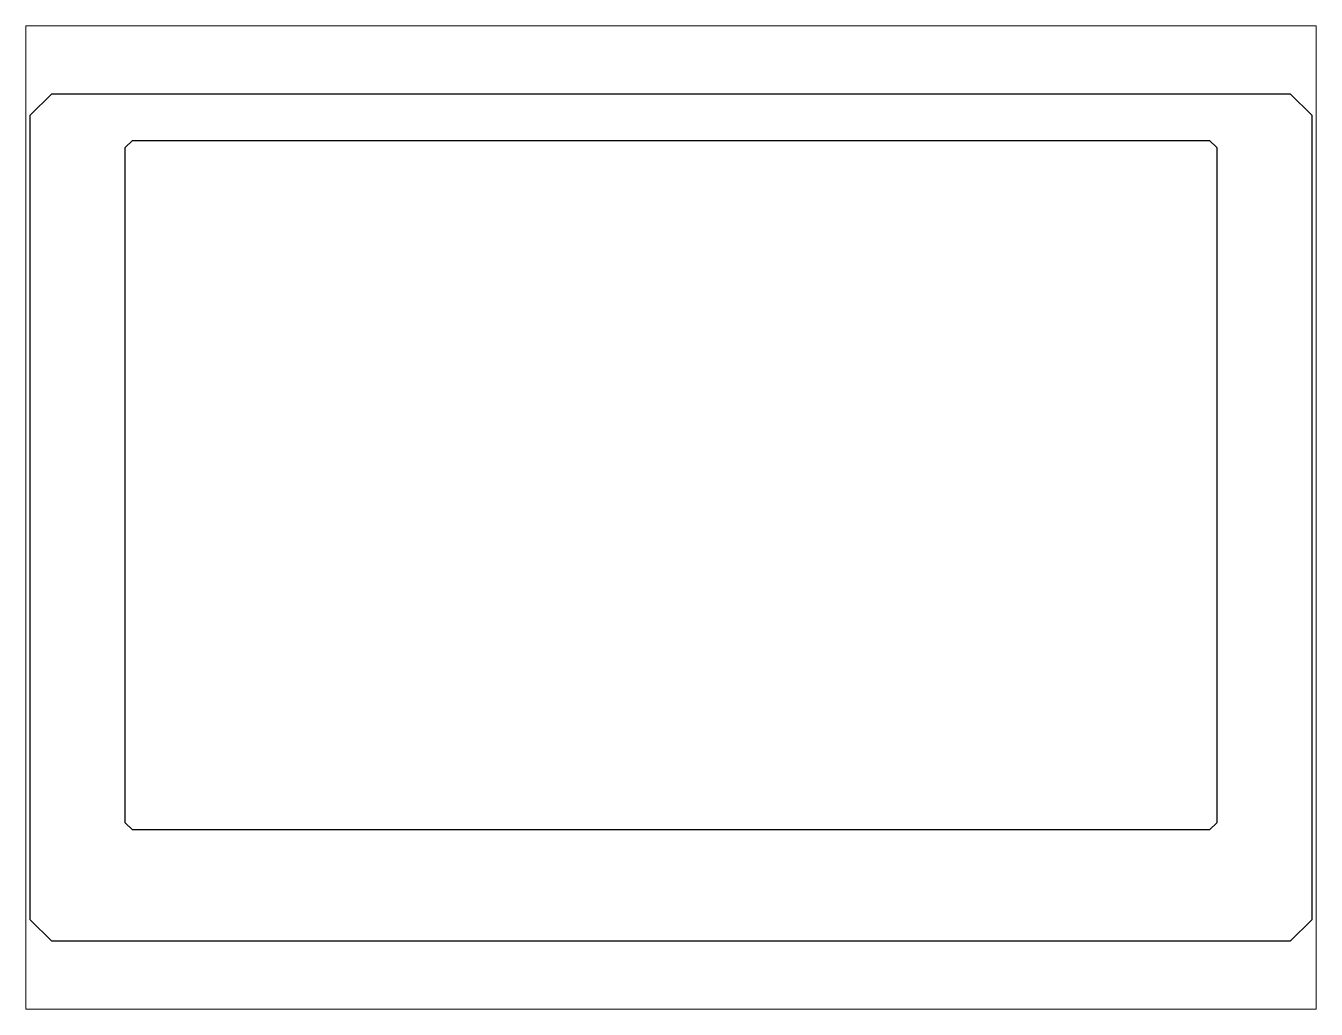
# Paper-space layout 'Лист2' of a CAD drawing. Header units: inches. Extents: x 1.05 to 9.45, y 0.8 to 7.2.
# The model-space entities are those that its viewports show. They can reach past a viewport. Long polylines and large blocks are cut down to what shows.
import ezdxf

# ---------------------------------------------------------------- set-up
doc = ezdxf.new("R2010")
doc.units = ezdxf.units.IN
doc.header["$MEASUREMENT"] = 0

msp = doc.modelspace()

# ---------------------------------------------------------------- linework, layer by layer
for points in [[(-86.25, 54.5), (86.25, 54.5), (89.25, 51.5), (89.25, -60.5), (86.25, -63.5), (-86.25, -63.5), (-89.25, -60.5), (-89.25, 51.5)], [(-75, 48), (75, 48), (76, 47), (76, -47), (75, -48), (-75, -48), (-76, -47), (-76, 47)]]:
    msp.add_lwpolyline(points, close=True)

psp = doc.layouts.new('Лист2')

# ---------------------------------------------------------------- viewports
at = {"layer": '0'}
psp.add_viewport(center=(5.25, 4), size=(8.4, 6.4), view_center_point=(0, -4.5), view_height=136.929383, dxfattribs=at)

doc.saveas('drawing.dxf')
